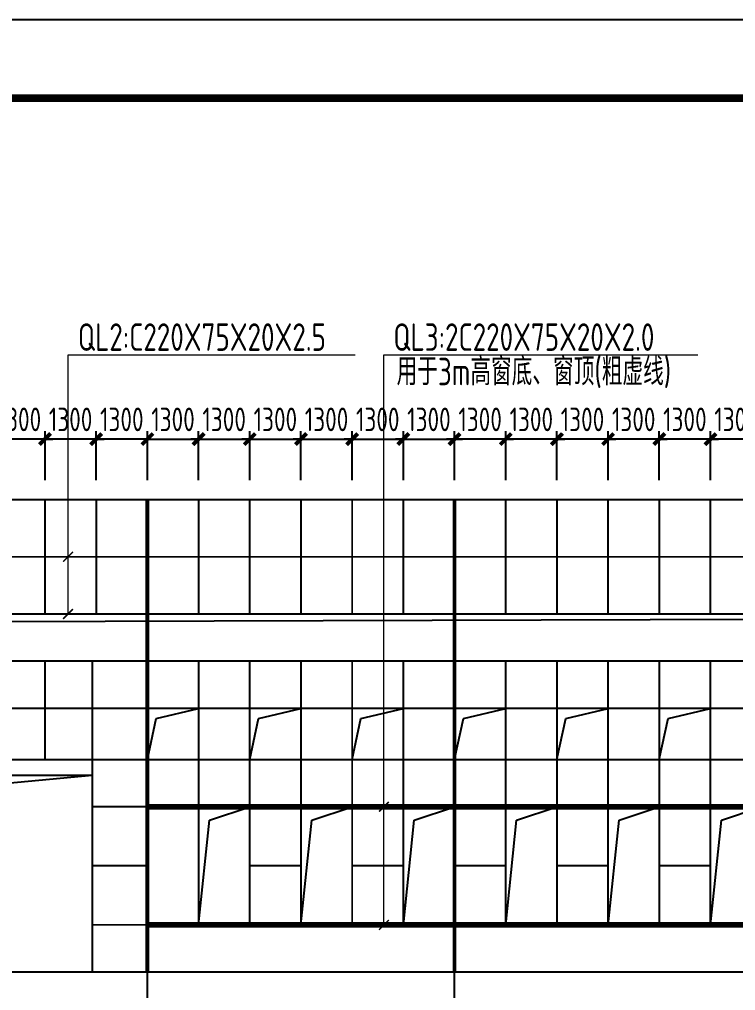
# Model space of a CAD drawing. Extents: x -2746917 to -971774, y -3334247 to -3250358.
# Drawn here: x -1576722 to -1567628, y -3286510 to -3274173 of the extents above; entities that cross this region are included whole.
import ezdxf

# ---------------------------------------------------------------- set-up
doc = ezdxf.new("R2010")
doc.units = 0
doc.header["$LTSCALE"] = 1000
doc.header["$MEASUREMENT"] = 0
doc.header["$PDMODE"] = 35
doc.linetypes.add('DASH', pattern=[0.35, 0.25, -0.1])
doc.linetypes.add('DOTE', pattern=[2.42, 2, -0.2, 0.02, -0.2])
doc.layers.get('0').update_dxf_attribs({"linetype": 'CONTINUOUS'})
doc.layers.get('Defpoints').update_dxf_attribs({"linetype": 'CONTINUOUS'})
for name, color, linetype in [('AXIS', 253, 'DOTE'), ('DIM', 3, 'CONTINUOUS'), ('PUB_TITLE', 4, 'CONTINUOUS'), ('REIN', 1, 'CONTINUOUS'), ('TEXT', 7, 'CONTINUOUS')]:
    doc.layers.add(name, color=color, linetype=linetype)
doc.layers.add('yichutu', color=7, linetype='CONTINUOUS', true_color=0xffffff, plot=False)
doc.styles.add('TSSD_Dimension', font='tssdeng.shx', dxfattribs={"width": 0.75, "bigfont": 'Hztxt.shx'})
doc.styles.add('TSSD_Rein', font='Tssdeng.shx', dxfattribs={"width": 0.75, "bigfont": 'hztxt.shx'})
doc.dimstyles.new('TSSD_200_100', dxfattribs={"dimtxt": 350, "dimasz": 100, "dimexe": 100, "dimexo": 250, "dimgap": 100, "dimtad": 1, "dimdec": 0, "dimlfac": 2, "dimzin": 0, "dimdsep": 46, "dimtxsty": 'TSSD_Dimension', "dimblk": 'ARCHTICK', "dimcen": 0, "dimdle": 100, "dimclrt": 7, "dimadec": 0, "dimazin": 0, "dimtfac": 1, "dimtdec": 0, "dimtix": 1, "dimtmove": 2, "dimatfit": 3, "dimfxl": 1, "dimtolj": 1, "dimtzin": 0, "dimarcsym": 0})

# ---------------------------------------------------------------- blocks, each defined once
blk = doc.blocks.new('_ArchTick')
at = {"color": 0, "const_width": 0.5}
blk.add_lwpolyline([(-0.71, -0.71), (0.71, 0.71)], dxfattribs=at)
blk = doc.blocks.new('*D2300')
at = {"layer": 'Defpoints', "color": 0, "ltscale": 1.5}
for p in [(-1575747, -3279504), (-1575747, -3280275), (-1575097, -3280275)]:
    blk.add_point(p, dxfattribs=at)
at = {"layer": 'DIM', "color": 0, "lineweight": -2, "ltscale": 1.5}
for p, q in [((-1575747, -3280025), (-1575747, -3279404)), ((-1575097, -3280025), (-1575097, -3279404)), ((-1575747, -3279504), (-1575847, -3279504)), ((-1575097, -3279504), (-1575747, -3279504)), ((-1575097, -3279504), (-1574997, -3279504))]:
    blk.add_line(p, q, dxfattribs=at)
at = {"layer": 'DIM', "color": 0, "lineweight": -2, "ltscale": 1.5, "xscale": 100, "yscale": 100, "zscale": 100}
blk.add_blockref('_ArchTick', (-1575747, -3279504), dxfattribs=at)
at = {"layer": 'DIM', "color": 0, "lineweight": -2, "ltscale": 1.5, "xscale": 100, "yscale": 100, "zscale": 100, "rotation": 180}
blk.add_blockref('_ArchTick', (-1575097, -3279504), dxfattribs=at)
at = {"layer": 'DIM', "color": 7, "ltscale": 1.5, "insert": (-1575422, -3279254), "char_height": 300, "attachment_point": 5, "style": 'TSSD_Dimension'}
blk.add_mtext('\\A1;1300', dxfattribs=at)
blk = doc.blocks.new('*D2301')
at = {"layer": 'Defpoints', "color": 0, "ltscale": 1.5}
for p in [(-1576397, -3279504), (-1576397, -3280275), (-1575747, -3280275)]:
    blk.add_point(p, dxfattribs=at)
at = {"layer": 'DIM', "color": 0, "lineweight": -2, "ltscale": 1.5}
for p, q in [((-1576397, -3280025), (-1576397, -3279404)), ((-1575747, -3280025), (-1575747, -3279404)), ((-1576397, -3279504), (-1576497, -3279504)), ((-1575747, -3279504), (-1576397, -3279504)), ((-1575747, -3279504), (-1575647, -3279504))]:
    blk.add_line(p, q, dxfattribs=at)
at = {"layer": 'DIM', "color": 0, "lineweight": -2, "ltscale": 1.5, "xscale": 100, "yscale": 100, "zscale": 100}
blk.add_blockref('_ArchTick', (-1576397, -3279504), dxfattribs=at)
at = {"layer": 'DIM', "color": 0, "lineweight": -2, "ltscale": 1.5, "xscale": 100, "yscale": 100, "zscale": 100, "rotation": 180}
blk.add_blockref('_ArchTick', (-1575747, -3279504), dxfattribs=at)
at = {"layer": 'DIM', "color": 7, "ltscale": 1.5, "insert": (-1576072, -3279254), "char_height": 300, "attachment_point": 5, "style": 'TSSD_Dimension'}
blk.add_mtext('\\A1;1300', dxfattribs=at)
blk = doc.blocks.new('*D2302')
at = {"layer": 'Defpoints', "color": 0, "ltscale": 1.5}
for p in [(-1577047, -3279504), (-1577047, -3280275), (-1576397, -3280275)]:
    blk.add_point(p, dxfattribs=at)
at = {"layer": 'DIM', "color": 0, "lineweight": -2, "ltscale": 1.5}
for p, q in [((-1577047, -3280025), (-1577047, -3279404)), ((-1576397, -3280025), (-1576397, -3279404)), ((-1577047, -3279504), (-1577147, -3279504)), ((-1576397, -3279504), (-1577047, -3279504)), ((-1576397, -3279504), (-1576297, -3279504))]:
    blk.add_line(p, q, dxfattribs=at)
at = {"layer": 'DIM', "color": 0, "lineweight": -2, "ltscale": 1.5, "xscale": 100, "yscale": 100, "zscale": 100}
blk.add_blockref('_ArchTick', (-1577047, -3279504), dxfattribs=at)
at = {"layer": 'DIM', "color": 0, "lineweight": -2, "ltscale": 1.5, "xscale": 100, "yscale": 100, "zscale": 100, "rotation": 180}
blk.add_blockref('_ArchTick', (-1576397, -3279504), dxfattribs=at)
at = {"layer": 'DIM', "color": 7, "ltscale": 1.5, "insert": (-1576722, -3279254), "char_height": 300, "attachment_point": 5, "style": 'TSSD_Dimension'}
blk.add_mtext('\\A1;1300', dxfattribs=at)
blk = doc.blocks.new('*D2312')
at = {"layer": 'Defpoints', "color": 0, "ltscale": 1.5}
for p in [(-1574447, -3279504), (-1575097, -3280275), (-1574447, -3280275)]:
    blk.add_point(p, dxfattribs=at)
at = {"layer": 'DIM', "color": 0, "lineweight": -2, "ltscale": 1.5}
for p, q in [((-1575097, -3280025), (-1575097, -3279404)), ((-1574447, -3280025), (-1574447, -3279404)), ((-1575097, -3279504), (-1575197, -3279504)), ((-1575097, -3279504), (-1574447, -3279504)), ((-1574447, -3279504), (-1574347, -3279504))]:
    blk.add_line(p, q, dxfattribs=at)
at = {"layer": 'DIM', "color": 0, "lineweight": -2, "ltscale": 1.5, "xscale": 100, "yscale": 100, "zscale": 100}
blk.add_blockref('_ArchTick', (-1575097, -3279504), dxfattribs=at)
at = {"layer": 'DIM', "color": 0, "lineweight": -2, "ltscale": 1.5, "xscale": 100, "yscale": 100, "zscale": 100, "rotation": 180}
blk.add_blockref('_ArchTick', (-1574447, -3279504), dxfattribs=at)
at = {"layer": 'DIM', "color": 7, "ltscale": 1.5, "insert": (-1574772, -3279254), "char_height": 300, "attachment_point": 5, "style": 'TSSD_Dimension'}
blk.add_mtext('\\A1;1300', dxfattribs=at)
blk = doc.blocks.new('*D2313')
at = {"layer": 'Defpoints', "color": 0, "ltscale": 1.5}
for p in [(-1573797, -3279504), (-1574447, -3280275), (-1573797, -3280275)]:
    blk.add_point(p, dxfattribs=at)
at = {"layer": 'DIM', "color": 0, "lineweight": -2, "ltscale": 1.5}
for p, q in [((-1574447, -3280025), (-1574447, -3279404)), ((-1573797, -3280025), (-1573797, -3279404)), ((-1574447, -3279504), (-1574547, -3279504)), ((-1574447, -3279504), (-1573797, -3279504)), ((-1573797, -3279504), (-1573697, -3279504))]:
    blk.add_line(p, q, dxfattribs=at)
at = {"layer": 'DIM', "color": 0, "lineweight": -2, "ltscale": 1.5, "xscale": 100, "yscale": 100, "zscale": 100}
blk.add_blockref('_ArchTick', (-1574447, -3279504), dxfattribs=at)
at = {"layer": 'DIM', "color": 0, "lineweight": -2, "ltscale": 1.5, "xscale": 100, "yscale": 100, "zscale": 100, "rotation": 180}
blk.add_blockref('_ArchTick', (-1573797, -3279504), dxfattribs=at)
at = {"layer": 'DIM', "color": 7, "ltscale": 1.5, "insert": (-1574122, -3279254), "char_height": 300, "attachment_point": 5, "style": 'TSSD_Dimension'}
blk.add_mtext('\\A1;1300', dxfattribs=at)
blk = doc.blocks.new('*D2314')
at = {"layer": 'Defpoints', "color": 0, "ltscale": 1.5}
for p in [(-1573147, -3279504), (-1573797, -3280275), (-1573147, -3280275)]:
    blk.add_point(p, dxfattribs=at)
at = {"layer": 'DIM', "color": 0, "lineweight": -2, "ltscale": 1.5}
for p, q in [((-1573797, -3280025), (-1573797, -3279404)), ((-1573147, -3280025), (-1573147, -3279404)), ((-1573797, -3279504), (-1573897, -3279504)), ((-1573797, -3279504), (-1573147, -3279504)), ((-1573147, -3279504), (-1573047, -3279504))]:
    blk.add_line(p, q, dxfattribs=at)
at = {"layer": 'DIM', "color": 0, "lineweight": -2, "ltscale": 1.5, "xscale": 100, "yscale": 100, "zscale": 100}
blk.add_blockref('_ArchTick', (-1573797, -3279504), dxfattribs=at)
at = {"layer": 'DIM', "color": 0, "lineweight": -2, "ltscale": 1.5, "xscale": 100, "yscale": 100, "zscale": 100, "rotation": 180}
blk.add_blockref('_ArchTick', (-1573147, -3279504), dxfattribs=at)
at = {"layer": 'DIM', "color": 7, "ltscale": 1.5, "insert": (-1573472, -3279254), "char_height": 300, "attachment_point": 5, "style": 'TSSD_Dimension'}
blk.add_mtext('\\A1;1300', dxfattribs=at)
blk = doc.blocks.new('*D2315')
at = {"layer": 'Defpoints', "color": 0, "ltscale": 1.5}
for p in [(-1572497, -3279504), (-1573147, -3280275), (-1572497, -3280275)]:
    blk.add_point(p, dxfattribs=at)
at = {"layer": 'DIM', "color": 0, "lineweight": -2, "ltscale": 1.5}
for p, q in [((-1573147, -3280025), (-1573147, -3279404)), ((-1572497, -3280025), (-1572497, -3279404)), ((-1573147, -3279504), (-1573247, -3279504)), ((-1573147, -3279504), (-1572497, -3279504)), ((-1572497, -3279504), (-1572397, -3279504))]:
    blk.add_line(p, q, dxfattribs=at)
at = {"layer": 'DIM', "color": 0, "lineweight": -2, "ltscale": 1.5, "xscale": 100, "yscale": 100, "zscale": 100}
blk.add_blockref('_ArchTick', (-1573147, -3279504), dxfattribs=at)
at = {"layer": 'DIM', "color": 0, "lineweight": -2, "ltscale": 1.5, "xscale": 100, "yscale": 100, "zscale": 100, "rotation": 180}
blk.add_blockref('_ArchTick', (-1572497, -3279504), dxfattribs=at)
at = {"layer": 'DIM', "color": 7, "ltscale": 1.5, "insert": (-1572822, -3279254), "char_height": 300, "attachment_point": 5, "style": 'TSSD_Dimension'}
blk.add_mtext('\\A1;1300', dxfattribs=at)
blk = doc.blocks.new('*D2316')
at = {"layer": 'Defpoints', "color": 0, "ltscale": 1.5}
for p in [(-1571847, -3279504), (-1572497, -3280275), (-1571847, -3280275)]:
    blk.add_point(p, dxfattribs=at)
at = {"layer": 'DIM', "color": 0, "lineweight": -2, "ltscale": 1.5}
for p, q in [((-1572497, -3280025), (-1572497, -3279404)), ((-1571847, -3280025), (-1571847, -3279404)), ((-1572497, -3279504), (-1572597, -3279504)), ((-1572497, -3279504), (-1571847, -3279504)), ((-1571847, -3279504), (-1571747, -3279504))]:
    blk.add_line(p, q, dxfattribs=at)
at = {"layer": 'DIM', "color": 0, "lineweight": -2, "ltscale": 1.5, "xscale": 100, "yscale": 100, "zscale": 100}
blk.add_blockref('_ArchTick', (-1572497, -3279504), dxfattribs=at)
at = {"layer": 'DIM', "color": 0, "lineweight": -2, "ltscale": 1.5, "xscale": 100, "yscale": 100, "zscale": 100, "rotation": 180}
blk.add_blockref('_ArchTick', (-1571847, -3279504), dxfattribs=at)
at = {"layer": 'DIM', "color": 7, "ltscale": 1.5, "insert": (-1572172, -3279254), "char_height": 300, "attachment_point": 5, "style": 'TSSD_Dimension'}
blk.add_mtext('\\A1;1300', dxfattribs=at)
blk = doc.blocks.new('*D2305')
at = {"layer": 'Defpoints', "color": 0, "ltscale": 1.5}
for p in [(-1571197, -3279504), (-1571847, -3280275), (-1571197, -3280275)]:
    blk.add_point(p, dxfattribs=at)
at = {"layer": 'DIM', "color": 0, "lineweight": -2, "ltscale": 1.5}
for p, q in [((-1571847, -3280025), (-1571847, -3279404)), ((-1571197, -3280025), (-1571197, -3279404)), ((-1571847, -3279504), (-1571947, -3279504)), ((-1571847, -3279504), (-1571197, -3279504)), ((-1571197, -3279504), (-1571097, -3279504))]:
    blk.add_line(p, q, dxfattribs=at)
at = {"layer": 'DIM', "color": 0, "lineweight": -2, "ltscale": 1.5, "xscale": 100, "yscale": 100, "zscale": 100}
blk.add_blockref('_ArchTick', (-1571847, -3279504), dxfattribs=at)
at = {"layer": 'DIM', "color": 0, "lineweight": -2, "ltscale": 1.5, "xscale": 100, "yscale": 100, "zscale": 100, "rotation": 180}
blk.add_blockref('_ArchTick', (-1571197, -3279504), dxfattribs=at)
at = {"layer": 'DIM', "color": 7, "ltscale": 1.5, "insert": (-1571522, -3279254), "char_height": 300, "attachment_point": 5, "style": 'TSSD_Dimension'}
blk.add_mtext('\\A1;1300', dxfattribs=at)
blk = doc.blocks.new('*D2306')
at = {"layer": 'Defpoints', "color": 0, "ltscale": 1.5}
for p in [(-1567947, -3279504), (-1567947, -3280275), (-1567297, -3280275)]:
    blk.add_point(p, dxfattribs=at)
at = {"layer": 'DIM', "color": 0, "lineweight": -2, "ltscale": 1.5}
for p, q in [((-1567947, -3280025), (-1567947, -3279404)), ((-1567297, -3280025), (-1567297, -3279404)), ((-1567947, -3279504), (-1568047, -3279504)), ((-1567297, -3279504), (-1567947, -3279504)), ((-1567297, -3279504), (-1567197, -3279504))]:
    blk.add_line(p, q, dxfattribs=at)
at = {"layer": 'DIM', "color": 0, "lineweight": -2, "ltscale": 1.5, "xscale": 100, "yscale": 100, "zscale": 100}
blk.add_blockref('_ArchTick', (-1567947, -3279504), dxfattribs=at)
at = {"layer": 'DIM', "color": 0, "lineweight": -2, "ltscale": 1.5, "xscale": 100, "yscale": 100, "zscale": 100, "rotation": 180}
blk.add_blockref('_ArchTick', (-1567297, -3279504), dxfattribs=at)
at = {"layer": 'DIM', "color": 7, "ltscale": 1.5, "insert": (-1567622, -3279254), "char_height": 300, "attachment_point": 5, "style": 'TSSD_Dimension'}
blk.add_mtext('\\A1;1300', dxfattribs=at)
blk = doc.blocks.new('*D2307')
at = {"layer": 'Defpoints', "color": 0, "ltscale": 1.5}
for p in [(-1568597, -3279504), (-1568597, -3280275), (-1567947, -3280275)]:
    blk.add_point(p, dxfattribs=at)
at = {"layer": 'DIM', "color": 0, "lineweight": -2, "ltscale": 1.5}
for p, q in [((-1568597, -3280025), (-1568597, -3279404)), ((-1567947, -3280025), (-1567947, -3279404)), ((-1568597, -3279504), (-1568697, -3279504)), ((-1567947, -3279504), (-1568597, -3279504)), ((-1567947, -3279504), (-1567847, -3279504))]:
    blk.add_line(p, q, dxfattribs=at)
at = {"layer": 'DIM', "color": 0, "lineweight": -2, "ltscale": 1.5, "xscale": 100, "yscale": 100, "zscale": 100}
blk.add_blockref('_ArchTick', (-1568597, -3279504), dxfattribs=at)
at = {"layer": 'DIM', "color": 0, "lineweight": -2, "ltscale": 1.5, "xscale": 100, "yscale": 100, "zscale": 100, "rotation": 180}
blk.add_blockref('_ArchTick', (-1567947, -3279504), dxfattribs=at)
at = {"layer": 'DIM', "color": 7, "ltscale": 1.5, "insert": (-1568272, -3279254), "char_height": 300, "attachment_point": 5, "style": 'TSSD_Dimension'}
blk.add_mtext('\\A1;1300', dxfattribs=at)
blk = doc.blocks.new('*D2308')
at = {"layer": 'Defpoints', "color": 0, "ltscale": 1.5}
for p in [(-1569247, -3279504), (-1569247, -3280275), (-1568597, -3280275)]:
    blk.add_point(p, dxfattribs=at)
at = {"layer": 'DIM', "color": 0, "lineweight": -2, "ltscale": 1.5}
for p, q in [((-1569247, -3280025), (-1569247, -3279404)), ((-1568597, -3280025), (-1568597, -3279404)), ((-1569247, -3279504), (-1569347, -3279504)), ((-1568597, -3279504), (-1569247, -3279504)), ((-1568597, -3279504), (-1568497, -3279504))]:
    blk.add_line(p, q, dxfattribs=at)
at = {"layer": 'DIM', "color": 0, "lineweight": -2, "ltscale": 1.5, "xscale": 100, "yscale": 100, "zscale": 100}
blk.add_blockref('_ArchTick', (-1569247, -3279504), dxfattribs=at)
at = {"layer": 'DIM', "color": 0, "lineweight": -2, "ltscale": 1.5, "xscale": 100, "yscale": 100, "zscale": 100, "rotation": 180}
blk.add_blockref('_ArchTick', (-1568597, -3279504), dxfattribs=at)
at = {"layer": 'DIM', "color": 7, "ltscale": 1.5, "insert": (-1568922, -3279254), "char_height": 300, "attachment_point": 5, "style": 'TSSD_Dimension'}
blk.add_mtext('\\A1;1300', dxfattribs=at)
blk = doc.blocks.new('*D2309')
at = {"layer": 'Defpoints', "color": 0, "ltscale": 1.5}
for p in [(-1569897, -3279504), (-1569897, -3280275), (-1569247, -3280275)]:
    blk.add_point(p, dxfattribs=at)
at = {"layer": 'DIM', "color": 0, "lineweight": -2, "ltscale": 1.5}
for p, q in [((-1569897, -3280025), (-1569897, -3279404)), ((-1569247, -3280025), (-1569247, -3279404)), ((-1569897, -3279504), (-1569997, -3279504)), ((-1569247, -3279504), (-1569897, -3279504)), ((-1569247, -3279504), (-1569147, -3279504))]:
    blk.add_line(p, q, dxfattribs=at)
at = {"layer": 'DIM', "color": 0, "lineweight": -2, "ltscale": 1.5, "xscale": 100, "yscale": 100, "zscale": 100}
blk.add_blockref('_ArchTick', (-1569897, -3279504), dxfattribs=at)
at = {"layer": 'DIM', "color": 0, "lineweight": -2, "ltscale": 1.5, "xscale": 100, "yscale": 100, "zscale": 100, "rotation": 180}
blk.add_blockref('_ArchTick', (-1569247, -3279504), dxfattribs=at)
at = {"layer": 'DIM', "color": 7, "ltscale": 1.5, "insert": (-1569572, -3279254), "char_height": 300, "attachment_point": 5, "style": 'TSSD_Dimension'}
blk.add_mtext('\\A1;1300', dxfattribs=at)
blk = doc.blocks.new('*D2310')
at = {"layer": 'Defpoints', "color": 0, "ltscale": 1.5}
for p in [(-1570547, -3279504), (-1570547, -3280275), (-1569897, -3280275)]:
    blk.add_point(p, dxfattribs=at)
at = {"layer": 'DIM', "color": 0, "lineweight": -2, "ltscale": 1.5}
for p, q in [((-1570547, -3280025), (-1570547, -3279404)), ((-1569897, -3280025), (-1569897, -3279404)), ((-1570547, -3279504), (-1570647, -3279504)), ((-1569897, -3279504), (-1570547, -3279504)), ((-1569897, -3279504), (-1569797, -3279504))]:
    blk.add_line(p, q, dxfattribs=at)
at = {"layer": 'DIM', "color": 0, "lineweight": -2, "ltscale": 1.5, "xscale": 100, "yscale": 100, "zscale": 100}
blk.add_blockref('_ArchTick', (-1570547, -3279504), dxfattribs=at)
at = {"layer": 'DIM', "color": 0, "lineweight": -2, "ltscale": 1.5, "xscale": 100, "yscale": 100, "zscale": 100, "rotation": 180}
blk.add_blockref('_ArchTick', (-1569897, -3279504), dxfattribs=at)
at = {"layer": 'DIM', "color": 7, "ltscale": 1.5, "insert": (-1570222, -3279254), "char_height": 300, "attachment_point": 5, "style": 'TSSD_Dimension'}
blk.add_mtext('\\A1;1300', dxfattribs=at)
blk = doc.blocks.new('*D2311')
at = {"layer": 'Defpoints', "color": 0, "ltscale": 1.5}
for p in [(-1571197, -3279504), (-1571197, -3280275), (-1570547, -3280275)]:
    blk.add_point(p, dxfattribs=at)
at = {"layer": 'DIM', "color": 0, "lineweight": -2, "ltscale": 1.5}
for p, q in [((-1571197, -3280025), (-1571197, -3279404)), ((-1570547, -3280025), (-1570547, -3279404)), ((-1571197, -3279504), (-1571297, -3279504)), ((-1570547, -3279504), (-1571197, -3279504)), ((-1570547, -3279504), (-1570447, -3279504))]:
    blk.add_line(p, q, dxfattribs=at)
at = {"layer": 'DIM', "color": 0, "lineweight": -2, "ltscale": 1.5, "xscale": 100, "yscale": 100, "zscale": 100}
blk.add_blockref('_ArchTick', (-1571197, -3279504), dxfattribs=at)
at = {"layer": 'DIM', "color": 0, "lineweight": -2, "ltscale": 1.5, "xscale": 100, "yscale": 100, "zscale": 100, "rotation": 180}
blk.add_blockref('_ArchTick', (-1570547, -3279504), dxfattribs=at)
at = {"layer": 'DIM', "color": 7, "ltscale": 1.5, "insert": (-1570872, -3279254), "char_height": 300, "attachment_point": 5, "style": 'TSSD_Dimension'}
blk.add_mtext('\\A1;1300', dxfattribs=at)
blk = doc.blocks.new('yct-891-420-89100-42000-100-2004.0')
at = {"layer": 'yichutu', "color": 7, "true_color": 0xffffff}
blk.add_lwpolyline([(0, 0), (0, 42000), (89100, 42000), (89100, 0)], close=True, dxfattribs=at)
blk = doc.blocks.new('A$C440D491C')
at = {"layer": 'PUB_TITLE'}
blk.add_lwpolyline([(0, 0), (0, 42000), (89100, 42000), (89100, 0)], close=True, dxfattribs=at)
at = {"layer": 'PUB_TITLE', "const_width": 100}
blk.add_lwpolyline([(88100, 1000), (88100, 41000), (713, 41000), (713, 1000), (88100, 1000)], dxfattribs=at)

msp = doc.modelspace()

# ---------------------------------------------------------------- linework, layer by layer
at = {"ltscale": 1.5}
for p, q in [((-1582707.33, -3281841.62), (-1547796.98, -3281724.61)), ((-1574984.72, -3283053.98), (-1574446.98, -3282924.61)), ((-1573684.72, -3283053.98), (-1573146.98, -3282924.61)), ((-1572384.72, -3283053.98), (-1571846.98, -3282924.61)), ((-1571084.72, -3283053.98), (-1570546.98, -3282924.61)), ((-1569784.72, -3283053.98), (-1569246.98, -3282924.61)), ((-1568484.72, -3283053.98), (-1567946.98, -3282924.61)), ((-1575096.98, -3283574.61), (-1574984.72, -3283053.98)), ((-1573796.98, -3283574.61), (-1573684.72, -3283053.98)), ((-1572496.98, -3283574.61), (-1572384.72, -3283053.98)), ((-1571196.98, -3283574.61), (-1571084.72, -3283053.98)), ((-1569896.98, -3283574.61), (-1569784.72, -3283053.98)), ((-1568596.98, -3283574.61), (-1568484.72, -3283053.98)), ((-1578107.77, -3283990.16), (-1575796.98, -3283774.61)), ((-1574308.34, -3284343.42), (-1573796.98, -3284174.61)), ((-1573008.34, -3284343.42), (-1572496.98, -3284174.61)), ((-1571708.34, -3284343.42), (-1571196.98, -3284174.61)), ((-1570408.34, -3284343.42), (-1569896.98, -3284174.61)), ((-1569108.34, -3284343.42), (-1568596.98, -3284174.61)), ((-1567808.34, -3284343.42), (-1567296.98, -3284174.61)), ((-1574446.98, -3285674.61), (-1574308.34, -3284343.42)), ((-1573146.98, -3285674.61), (-1573008.34, -3284343.42)), ((-1571846.98, -3285674.61), (-1571708.34, -3284343.42)), ((-1570546.98, -3285674.61), (-1570408.34, -3284343.42)), ((-1569246.98, -3285674.61), (-1569108.34, -3284343.42)), ((-1567946.98, -3285674.61), (-1567808.34, -3284343.42))]:
    msp.add_line(p, q, dxfattribs=at)
at = {"layer": 'AXIS', "ltscale": 1.5}
for p, q in [((-1575096.98, -3286879.57), (-1575096.98, -3284184.86)), ((-1571196.98, -3286879.57), (-1571196.98, -3284184.86))]:
    msp.add_line(p, q, dxfattribs=at)
at = {"layer": 'REIN', "color": 0, "ltscale": 0.1}
msp.add_line((-1542624.69, -3286274.61), (-1587391.66, -3286274.61), dxfattribs=at)
at = {"layer": 'REIN', "color": 0, "const_width": 25}
for points in [[(-1543959.48, -3280274.61), (-1586734.48, -3280274.61)], [(-1586734.48, -3280999.61), (-1543959.48, -3280999.61)], [(-1582896.98, -3281724.61), (-1547796.98, -3281724.61)], [(-1547796.98, -3285674.61), (-1547796.98, -3285674.61), (-1547796.98, -3282324.61), (-1582896.98, -3282324.61), (-1582896.98, -3285674.61)], [(-1582896.98, -3282924.61), (-1547796.98, -3282924.61)], [(-1582896.98, -3283574.61), (-1547796.98, -3283574.61)], [(-1575796.98, -3283774.61), (-1575796.98, -3283574.61)], [(-1575796.98, -3284174.61), (-1575096.98, -3284174.61)], [(-1575796.98, -3284924.61), (-1575096.98, -3284924.61)], [(-1573796.98, -3284924.61), (-1573146.98, -3284924.61)], [(-1572496.98, -3284924.61), (-1571846.98, -3284924.61)], [(-1571896.98, -3284924.61), (-1571846.98, -3284924.61)], [(-1571196.98, -3284924.61), (-1570546.98, -3284924.61)], [(-1569896.98, -3284924.61), (-1569246.98, -3284924.61)], [(-1568596.98, -3284924.61), (-1567946.98, -3284924.61)], [(-1567996.98, -3284924.61), (-1567946.98, -3284924.61)], [(-1575796.98, -3285674.61), (-1575096.98, -3285674.61)]]:
    msp.add_lwpolyline(points, dxfattribs=at)
at = {"layer": 'REIN', "color": 8, "linetype": 'DASH', "const_width": 25}
for points in [[(-1576396.98, -3281724.61), (-1576396.98, -3280274.61)], [(-1575746.98, -3281724.61), (-1575746.98, -3280274.61)], [(-1574446.98, -3281724.61), (-1574446.98, -3280274.61)], [(-1573796.98, -3281724.61), (-1573796.98, -3280274.61)], [(-1573146.98, -3281724.61), (-1573146.98, -3280274.61)], [(-1572496.98, -3281724.61), (-1572496.98, -3280274.61)], [(-1571846.98, -3281724.61), (-1571846.98, -3280274.61)], [(-1570546.98, -3281724.61), (-1570546.98, -3280274.61)], [(-1569896.98, -3281724.61), (-1569896.98, -3280274.61)], [(-1569246.98, -3281724.61), (-1569246.98, -3280274.61)], [(-1568596.98, -3281724.61), (-1568596.98, -3280274.61)], [(-1567946.98, -3281724.61), (-1567946.98, -3280274.61)], [(-1576396.98, -3283574.61), (-1576396.98, -3282324.61)], [(-1575796.98, -3283574.61), (-1575796.98, -3282324.61)], [(-1574446.98, -3282924.61), (-1574446.98, -3282324.61)], [(-1573796.98, -3282924.61), (-1573796.98, -3282324.61)], [(-1573146.98, -3282924.61), (-1573146.98, -3282324.61)], [(-1572496.98, -3282924.61), (-1572496.98, -3282324.61)], [(-1571846.98, -3282924.61), (-1571846.98, -3282324.61)], [(-1570546.98, -3282924.61), (-1570546.98, -3282324.61)], [(-1569896.98, -3282924.61), (-1569896.98, -3282324.61)], [(-1569246.98, -3282924.61), (-1569246.98, -3282324.61)], [(-1568596.98, -3282924.61), (-1568596.98, -3282324.61)], [(-1567946.98, -3282924.61), (-1567946.98, -3282324.61)], [(-1574446.98, -3284174.61), (-1574446.98, -3283574.61)], [(-1573796.98, -3284174.61), (-1573796.98, -3283574.61)], [(-1573146.98, -3284174.61), (-1573146.98, -3283574.61)], [(-1572496.98, -3284174.61), (-1572496.98, -3283574.61)], [(-1571846.98, -3284174.61), (-1571846.98, -3283574.61)], [(-1570546.98, -3284174.61), (-1570546.98, -3283574.61)], [(-1569896.98, -3284174.61), (-1569896.98, -3283574.61)], [(-1569246.98, -3284174.61), (-1569246.98, -3283574.61)], [(-1568596.98, -3284174.61), (-1568596.98, -3283574.61)], [(-1567946.98, -3284174.61), (-1567946.98, -3283574.61)]]:
    msp.add_lwpolyline(points, dxfattribs=at)
at = {"layer": 'REIN', "color": 0, "ltscale": 0.1, "const_width": 50}
for points in [[(-1575096.98, -3286274.61), (-1575096.98, -3280274.61)], [(-1571196.98, -3286274.61), (-1571196.98, -3280274.61)]]:
    msp.add_lwpolyline(points, dxfattribs=at)
at = {"layer": 'REIN', "color": 0, "linetype": 'ByBlock', "const_width": 20}
for points in [[(-1576167.18, -3281061.86), (-1576042.67, -3280937.35)], [(-1576167.18, -3281786.86), (-1576042.67, -3281662.35)], [(-1572155.44, -3284236.86), (-1572030.93, -3284112.35)], [(-1572155.44, -3285736.86), (-1572030.93, -3285612.35)]]:
    msp.add_lwpolyline(points, dxfattribs=at)
at = {"layer": 'REIN', "color": 0, "const_width": 25}
for points in [[(-1575096.98, -3282924.61), (-1574446.98, -3282924.61), (-1574446.98, -3283574.61), (-1575096.98, -3283574.61)], [(-1573796.98, -3282924.61), (-1573146.98, -3282924.61), (-1573146.98, -3283574.61), (-1573796.98, -3283574.61)], [(-1572496.98, -3282924.61), (-1571846.98, -3282924.61), (-1571846.98, -3283574.61), (-1572496.98, -3283574.61)], [(-1571196.98, -3282924.61), (-1570546.98, -3282924.61), (-1570546.98, -3283574.61), (-1571196.98, -3283574.61)], [(-1569896.98, -3282924.61), (-1569246.98, -3282924.61), (-1569246.98, -3283574.61), (-1569896.98, -3283574.61)], [(-1568596.98, -3282924.61), (-1567946.98, -3282924.61), (-1567946.98, -3283574.61), (-1568596.98, -3283574.61)], [(-1578296.98, -3286274.61), (-1575796.98, -3286274.61), (-1575796.98, -3283774.61), (-1578296.98, -3283774.61)], [(-1574446.98, -3284174.61), (-1573796.98, -3284174.61), (-1573796.98, -3285674.61), (-1574446.98, -3285674.61)], [(-1573146.98, -3284174.61), (-1572496.98, -3284174.61), (-1572496.98, -3285674.61), (-1573146.98, -3285674.61)], [(-1571846.98, -3284174.61), (-1571196.98, -3284174.61), (-1571196.98, -3285674.61), (-1571846.98, -3285674.61)], [(-1570546.98, -3284174.61), (-1569896.98, -3284174.61), (-1569896.98, -3285674.61), (-1570546.98, -3285674.61)], [(-1569246.98, -3284174.61), (-1568596.98, -3284174.61), (-1568596.98, -3285674.61), (-1569246.98, -3285674.61)], [(-1567946.98, -3284174.61), (-1567296.98, -3284174.61), (-1567296.98, -3285674.61), (-1567946.98, -3285674.61)]]:
    msp.add_lwpolyline(points, close=True, dxfattribs=at)
at = {"layer": 'REIN', "color": 2, "linetype": 'DASH', "const_width": 70}
for points in [[(-1575096.98, -3284174.61), (-1555596.98, -3284174.61)], [(-1575096.98, -3285674.61), (-1555596.98, -3285674.61)]]:
    msp.add_lwpolyline(points, dxfattribs=at)
at = {"layer": 'TEXT', "lineweight": 5}
for p, q in [((-1576104.92, -3278431.95), (-1572460.55, -3278431.95)), ((-1576104.92, -3281724.61), (-1576104.92, -3278431.95)), ((-1572093.18, -3278431.95), (-1568109.07, -3278431.95)), ((-1572093.18, -3285674.61), (-1572093.18, -3278431.95))]:
    msp.add_line(p, q, dxfattribs=at)

# ---------------------------------------------------------------- block references
at = {"ltscale": 1.5}
msp.add_blockref('A$C440D491C', (-1592989.12, -3316173.05), dxfattribs=at)
at = {"layer": 'yichutu'}
msp.add_blockref('yct-891-420-89100-42000-100-2004.0', (-1592989.12, -3316173.05), dxfattribs=at)

# ---------------------------------------------------------------- texts
at = {"layer": 'TEXT', "lineweight": 5, "style": 'TSSD_Rein', "width": 0.75}
for s, p in [('QL2:C220X75X20X2.5', (-1575979.8, -3278383.44, 58.52)), ('QL3:2C220X75X20X2.0', (-1571974.22, -3278383.44, 58.52)), ('用于3m高窗底、窗顶(粗虚线)', (-1571932.59, -3278821.06, 58.52))]:
    msp.add_text(s, height=350, dxfattribs=at).set_placement(p)

# ---------------------------------------------------------------- dimensions: what is measured, and where the dimension line sits
at = {"layer": 'DIM', "ltscale": 1.5}
for base, p1, p2, picture, middle in [((-1577046.98, -3279503.8), (-1576396.98, -3280274.61), (-1577046.98, -3280274.61), '*D2302', (-1576721.98, -3279253.8)), ((-1576396.98, -3279503.8), (-1575746.98, -3280274.61), (-1576396.98, -3280274.61), '*D2301', (-1576071.98, -3279253.8)), ((-1575746.98, -3279503.8), (-1575096.98, -3280274.61), (-1575746.98, -3280274.61), '*D2300', (-1575421.98, -3279253.8)), ((-1571196.98, -3279503.8), (-1570546.98, -3280274.61), (-1571196.98, -3280274.61), '*D2311', (-1570871.98, -3279253.8)), ((-1570546.98, -3279503.8), (-1569896.98, -3280274.61), (-1570546.98, -3280274.61), '*D2310', (-1570221.98, -3279253.8)), ((-1569896.98, -3279503.8), (-1569246.98, -3280274.61), (-1569896.98, -3280274.61), '*D2309', (-1569571.98, -3279253.8)), ((-1569246.98, -3279503.8), (-1568596.98, -3280274.61), (-1569246.98, -3280274.61), '*D2308', (-1568921.98, -3279253.8)), ((-1568596.98, -3279503.8), (-1567946.98, -3280274.61), (-1568596.98, -3280274.61), '*D2307', (-1568271.98, -3279253.8)), ((-1567946.98, -3279503.8), (-1567296.98, -3280274.61), (-1567946.98, -3280274.61), '*D2306', (-1567621.98, -3279253.8))]:
    dim = msp.add_linear_dim(base=base, p1=p1, p2=p2, angle=180, dimstyle='TSSD_200_100', override={"dimtxt": 300}, dxfattribs=at)
    dim.commit()
    dim.dimension.update_dxf_attribs({"geometry": picture, "text_midpoint": middle})
for base, p1, p2, picture, middle in [((-1574446.98, -3279503.8), (-1575096.98, -3280274.61), (-1574446.98, -3280274.61), '*D2312', (-1574771.98, -3279253.8)), ((-1573796.98, -3279503.8), (-1574446.98, -3280274.61), (-1573796.98, -3280274.61), '*D2313', (-1574121.98, -3279253.8)), ((-1573146.98, -3279503.8), (-1573796.98, -3280274.61), (-1573146.98, -3280274.61), '*D2314', (-1573471.98, -3279253.8)), ((-1572496.98, -3279503.8), (-1573146.98, -3280274.61), (-1572496.98, -3280274.61), '*D2315', (-1572821.98, -3279253.8)), ((-1571846.98, -3279503.8), (-1572496.98, -3280274.61), (-1571846.98, -3280274.61), '*D2316', (-1572171.98, -3279253.8)), ((-1571196.98, -3279503.8), (-1571846.98, -3280274.61), (-1571196.98, -3280274.61), '*D2305', (-1571521.98, -3279253.8))]:
    dim = msp.add_linear_dim(base=base, p1=p1, p2=p2, dimstyle='TSSD_200_100', override={"dimtxt": 300}, dxfattribs=at)
    dim.commit()
    dim.dimension.update_dxf_attribs({"geometry": picture, "text_midpoint": middle})

doc.saveas('drawing.dxf')
